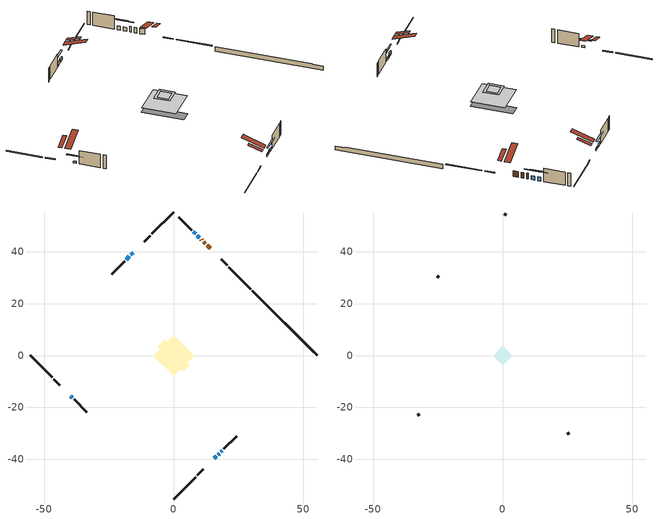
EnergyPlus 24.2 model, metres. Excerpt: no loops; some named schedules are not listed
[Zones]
conditioned space
 floor outside (Floor1 construction): -1.36,0 0,1.36 1.36,0 0,-1.36 z0.46
 floor adiabatic (AdiabaticFloorConstruction): -7.89,0 0,7.89 7.89,0 0,-7.89 z2.9
 floor foundation (Slab1 construction): -6.25,3.55 -3.55,6.25 6.25,-3.55 3.55,-6.25 z-1.25
 wall outside (RimJoist1 construction): 0,-55.4 8.43,-46.97 / -55.4,0 -46.97,-8.43 / 0,55.4 -8.43,46.97 / 29.74,25.66 21.31,34.09 z0.46:0.76
 wall outside (RimJoist2 construction): 9.09,-46.31 11.43,-43.97 / -46.31,-9.09 -43.97,-11.43 / -9.09,46.31 -11.43,43.97 / 20.65,34.75 18.31,37.09 z0.46:0.76
 wall outside (AdiabaticWallConstruction 1): 14.08,41.32 12.84,42.56 / 12.18,43.22 11.56,43.84 / 10.9,44.5 10.54,44.86 z0.46:2.49
 wall outside (AdiabaticWallConstruction): -15.66,39.74 -16.52,38.88 z0.46:1.2; 15.66,-39.74 16.43,-38.97 z0.46:1.3; 9.88,45.52 9.07,46.33 / 8.42,46.98 7.61,47.79 / -17.18,38.22 -18.35,37.05 z0.46:1.83; 17.09,-38.31 17.5,-37.9 z0.46:1.66; 18.16,-37.24 18.68,-36.72 z0.46:1.5; -39.74,-15.66 -39.11,-16.29 z0.46:1.17
 wall outside (Wall1 construction): 19.34,-36.06 24.29,-31.11 / -38.45,-16.95 -33.5,-21.9 / -19,36.4 -23.96,31.44 / 6.95,48.45 2,53.4 z0.46:5.34
 wall foundation (FoundationWall1 construction): 30.4,25,-1.25 30.4,25,0.46 52.9,2.5,0.46 52.9,2.5,0.16 55.4,0,0.16 55.4,0,-1.25
 window (WindowConstruction): -15.66,39.74 -16.52,38.88 z0.46:1.2
 window (WindowConstruction 1): 15.66,-39.74 16.43,-38.97 z0.46:1.3
 window (WindowConstruction 2): 9.88,45.52 9.07,46.33 z0.46:1.83
 window (WindowConstruction 3): 8.42,46.98 7.61,47.79 z0.46:1.83
 window (WindowConstruction 4): -17.18,38.22 -18.35,37.05 z0.46:1.83
 window (WindowConstruction 5): 17.09,-38.31 17.5,-37.9 z0.46:1.65
 window (WindowConstruction 6): 18.16,-37.24 18.68,-36.72 z0.46:1.5
 window (WindowConstruction 7): -39.74,-15.66 -39.11,-16.29 z0.46:1.17
 door (Door): 14.08,41.32 12.84,42.56 z0.46:2.49
 door (Door 1): 12.18,43.22 11.56,43.84 z0.46:2.49
 door (Door 2): 10.9,44.5 10.54,44.86 z0.46:2.49
 ceiling adiabatic (AdiabaticFloorConstruction): 0,-7.89 7.89,0 0,7.89 -7.89,0 z2.9
 roof outside (Roof1 construction): 12.96,-42.44,5.34 9.65,-39.13,6.9 8.78,-40,6.9 12.09,-43.31,5.34; -42.44,-12.96,5.34 -39.13,-9.65,6.9 -40,-8.78,6.9 -43.31,-12.09,5.34; -12.96,42.44,5.34 -9.65,39.13,6.9 -8.78,40,6.9 -12.09,43.31,5.34; 16.78,38.62,5.34 13.47,35.31,6.9 14.34,34.44,6.9 17.65,37.75,5.34
attic - vented
 floor to conditioned space (Floor2 construction Reversed): -2.57,0 0,2.57 2.57,0 0,-2.57 z5.34
 floor to conditioned space (Floor3 construction Reversed): -3.73,0 0,3.73 3.73,0 0,-3.73 z5.34
 floor to conditioned space (Floor4 construction Reversed): -2.95,0 0,2.95 2.95,0 0,-2.95 z5.34
 wall outside (Wall3 construction): 24.95,-30.45 25.63,-29.77 / -32.85,-22.55 -32.16,-23.24 / -24.61,30.79 -25.3,30.1 / 1.34,54.06 0.66,54.74 z0.46:5.34
 roof outside (Roof2 construction): 15,-40.4,5.34 9.74,-35.14,7.82 8.36,-36.52,7.82 13.62,-41.78,5.34; -40.4,-15,5.34 -35.14,-9.74,7.82 -36.52,-8.36,7.82 -41.78,-13.62,5.34; -15,40.4,5.34 -9.74,35.14,7.82 -8.36,36.52,7.82 -13.62,41.78,5.34; 14.74,40.66,5.34 9.48,35.4,7.82 10.86,34.01,7.82 16.12,39.27,5.34
shading: -16.66,38.74 -15.52,39.88 -15.81,40.17 -16.95,39.03 z1.4; 16.57,-38.83 15.52,-39.88 15.81,-40.17 16.86,-39.12 z1.5; 7.51,47.89 11.44,43.96 11.74,44.25 7.8,48.18 z4.04; 5.96,49.44 10.06,45.34 10.35,45.63 6.25,49.73 z4.16; -19.91,35.49 -15.62,39.78 -15.91,40.08 -20.2,35.78 z4.04; 19.06,-36.34 15.53,-39.87 15.82,-40.17 19.36,-36.63 z3.86; 20.24,-35.16 16.6,-38.8 16.89,-39.09 20.53,-35.45 z3.71; -37.55,-17.85 -41.3,-14.1 -41.59,-14.39 -37.84,-18.14 z3.38
[Building]
Building 1: Terrain=Suburbs
[Site:Location]
Quebec Intl AP_QC: Latitude {deg}=46.8; Longitude {deg}=-71.38; Time Zone {hr}=-5; Elevation {m}=74; Keep Site Location Information=Yes
[Site:GroundTemperature:Shallow]
0.0108218, -2.24938, -2.43038, -1.3578, 2.94801, 7.23376, 10.9493, 13.303, 13.5029, 11.5886, 7.96783, 3.81355
[Site:WaterMainsTemperature]
Calculation Method=Schedule; Temperature Schedule=mains temperature schedule
[Material] Roughness=Rough; Thermal Absorptance=0.9
Name | Thickness {m} | Conductivity {W/m-K} | Density {kg/m3} | Specific Heat {J/kg-K} | Solar Absorptance | Visible Absorptance
asphalt or fiberglass shingles | 0.00635 | 0.162714 | 1121.4 | 1465.45 | 0.4 | 0.4
ceiling loosefill ins | 0.338667 | 0.0480833 | 16.02 | 1046.75 | 0.7 | 0.7
ceiling stud and cavity | 0.1397 | 0.1003 | 65.682 | 1177.47 | 0.7 | 0.7
ceiling stud and cavity 1 | 0.1397 | 0.0859558 | 65.682 | 1177.47 | 0.7 | 0.7
ceiling stud and cavity 2 | 0.1397 | 0.100938 | 65.682 | 1177.47 | 0.7 | 0.7
concrete 4.0 in. | 0.1016 | 1.803125 | 2242.8 | 837.4 | 0.7 | 0.7
concrete 8.0 in. | 0.2032 | 1.803125 | 2242.8 | 837.4 | 0.7 | 0.7
door material | 0.04445 | 0.0451087 | 512.64 | 1214.23 | 0.7 | 0.7
door material 1 | 0.04445 | 0.20624 | 512.64 | 1214.23 | 0.7 | 0.7
exterior vertical ins | 0.00244408 | 0.029427 | 32.04 | 1214.23 | 0.7 | 0.7
floor covering | 0.0127 | 0.0433444 | 54.468 | 1339.84 | 0.6 | 0.6
floor rigid ins | 0.051816 | 0.029427 | 32.04 | 1214.23 | 0.7 | 0.7
floor rigid ins 1; wall rigid ins | 0.512978 | 0.029427 | 32.04 | 1214.23 | 0.7 | 0.7
floor stud and cavity | 0.1397 | 0.419338 | 92.3553 | 1139.71 | 0.7 | 0.7
floor stud and cavity 1 | 0.1397 | 1.75129 | 37.0049 | 1207.88 | 0.7 | 0.7
furniture material conditioned space 1 | 0.1524 | 0.115458 | 640.8 | 1214.23 | 0.6 | 0.6
gypsum board | 0.0127 | 0.160291 | 801 | 837.4 | 0.6 | 0.6
gypsum board 1 | 0.0127 | 0.160291 | 801 | 837.4 | 0.7 | 0.7
osb sheathing 0.5 in. | 0.0127 | 0.115458 | 512.64 | 1214.23 | 0.7 | 0.7
osb sheathing 0.75 in. | 0.01905 | 0.115458 | 512.64 | 1214.23 | 0.7 | 0.7
osb sheathing 2.0 in. | 0.0508 | 0.115458 | 512.64 | 1214.23 | 0.7 | 0.7
rim joist stud and cavity | 0.0508 | 0.182071 | 50.32683 | 1063.81 | 0.6 | 0.6
rim joist stud and cavity 1 | 0.0508 | 0.0455349 | 125.044 | 1163.47 | 0.6 | 0.6
roof stud and cavity | 0.2032 | 0.163044 | 78.34581 | 1123.46 | 0.7 | 0.7
wall stud and cavity | 0.1397 | 0.171359 | 139.0536 | 1170.24 | 0.7 | 0.7
wall stud and cavity 1 | 0.0889 | 6.1454 | 50.32683 | 1063.81 | 0.6 | 0.6
wall stud and cavity 2 | 0.0889 | 0.380278 | 52.3479 | 1209.89 | 0.7 | 0.7
wall stud and cavity 3 | 0.0889 | 0.391764 | 83.0341 | 1211.67 | 0.7 | 0.7
wood siding | 0.0254 | 0.102417 | 544.68 | 1172.36 | 0.4 | 0.4
wood siding 1 | 0.00254 | 0.102417 | 544.68 | 1172.36 | 0.4 | 0.4
wood siding 2; wood siding 3; wood siding 4 | 0.0254 | 0.102417 | 544.68 | 1172.36 | 0.7 | 0.7
[WindowMaterial:SimpleGlazingSystem]
Name | U-Factor {W/m2-K} | Solar Heat Gain Coefficient
WindowMaterial | 3.05817 | 0.43
WindowMaterial 1 | 3.00991 | 0.52
WindowMaterial 2 | 2.93325 | 0.61
WindowMaterial 3 | 2.915653 | 0.63
WindowMaterial 4 | 2.972433 | 0.62
WindowMaterial 5 | 2.975272 | 0.54
WindowMaterial 6 | 2.98492 | 0.52
[Construction]
AdiabaticFloorConstruction: floor stud and cavity 1, floor rigid ins 1, osb sheathing 0.75 in., floor covering
AdiabaticWallConstruction: wood siding 3, wall rigid ins, wall stud and cavity 2, gypsum board
AdiabaticWallConstruction 1: wood siding 4, wall rigid ins, wall stud and cavity 2, gypsum board
Door: door material
Door 1; Door 2: door material 1
Floor1 construction: floor stud and cavity, floor rigid ins, osb sheathing 0.75 in., floor covering
Floor2 construction Reversed: gypsum board, ceiling stud and cavity
Floor3 construction Reversed: gypsum board, ceiling stud and cavity 1, ceiling loosefill ins
Floor4 construction Reversed: gypsum board, ceiling stud and cavity 2
FoundationWall1 construction: concrete 8.0 in., gypsum board 1
furniture construction conditioned space 1: furniture material conditioned space 1
PartitionWallConstruction: gypsum board, wall stud and cavity 3, gypsum board
RimJoist1 construction: wood siding 2, rim joist stud and cavity
RimJoist2 construction: wood siding 2, osb sheathing 2.0 in., rim joist stud and cavity 1
Roof1 construction: asphalt or fiberglass shingles, osb sheathing 0.75 in., roof stud and cavity, gypsum board
Roof2 construction: asphalt or fiberglass shingles
Slab1 construction: concrete 4.0 in.
Wall1 construction: wood siding, osb sheathing 0.5 in., wall stud and cavity, gypsum board
Wall3 construction: wood siding 1, wall stud and cavity 1
WindowConstruction: WindowMaterial
WindowConstruction 1: WindowMaterial 1
WindowConstruction 2; WindowConstruction 3: WindowMaterial 2
WindowConstruction 4: WindowMaterial 3
WindowConstruction 5: WindowMaterial 4
WindowConstruction 6: WindowMaterial 5
WindowConstruction 7: WindowMaterial 6
[Zone] Multiplier=1; Part of Total Floor Area=Yes
Name | Volume {m3}
attic - vented | 23.4854
conditioned space | 408.4
[Space]
Name | Zone | Volume {m3}
attic - vented 1 | attic - vented | 23.4854
conditioned space 1 | conditioned space | 408.4
[ZoneInfiltration:EffectiveLeakageArea]
infil attic - vented 1: Zone or Space=attic - vented 1; Schedule=Always On Discrete; Effective Air Leakage Area {cm2}=2154.09; Stack Coefficient=0.000511567; Wind Coefficient=1.52817e-05
[ZoneMixing]
whole house fan mix: Zone or Space=attic - vented; Schedule=Always On Continuous; Design Flow Rate Calculation Method=Flow/Zone; Design Flow Rate {m3/s}=0; Source Zone or Space=conditioned space
[SurfaceProperty:ExposedFoundationPerimeter]
Slab1: Exposed Perimeter Calculation Method=TotalExposedPerimeter; Total Exposed Perimeter {m}=35.358
[InternalMass] Zone or ZoneList=conditioned space; Space or SpaceList=conditioned space 1
Name | Construction | Surface Area {m2}
furniture mass conditioned space 1 | furniture construction conditioned space 1 | 72.5078
partition wall mass | PartitionWallConstruction | 181.27
[Lights]
interior lighting: Zone or ZoneList or Space or SpaceList=conditioned space 1; Schedule=interior lighting schedule; Design Level Calculation Method=LightingLevel; Lighting Level {W}=343.2; Return Air Fraction=0; Fraction Radiant=0.6; Fraction Visible=0.2; Fraction Replaceable=1
[People]
occupants: Zone or ZoneList or Space or SpaceList=conditioned space 1; Number of People Schedule=occupants schedule; Number of People Calculation Method=People; Number of People=3; Fraction Radiant=0.314171; Sensible Heat Fraction=0.56303; Activity Level Schedule=occupants activity schedule; Carbon Dioxide Generation Rate {m3/s-W}=0; Enable ASHRAE 55 Comfort Warnings=No; Mean Radiant Temperature Calculation Type=EnclosureAveraged
[ElectricEquipment] Zone or ZoneList or Space or SpaceList=conditioned space 1; Design Level Calculation Method=EquipmentLevel
Name | Schedule | Design Level {W} | Fraction Latent | Fraction Radiant | Fraction Lost
clothes dryer | clothes dryer schedule | 140.772 | 0.015 | 0.081 | 0.85
clothes washer | clothes washer schedule | 32.1985 | 0.03 | 0.162 | 0.7
cooking range | cooking range schedule | 215.147 | 0.08 | 0.432 | 0.2
dishwasher | dishwasher schedule | 66.8632 | 0.3 | 0.18 | 0.4
fridge | fridge schedule | 72.9452 | 0 | 0.6 | 0
mech vent house fan | mech vent house fan schedule | 0 | 0 | 0 | 1
mech vent house fan cfis | mech vent house fan cfis schedule | 0 | 0 | 0 | 0
mech vent range fan 0 | mech vent range fan 0 schedule | 57 | 0 | 0 | 1
misc plug loads | misc plug loads schedule | 494.7 | 0.045 | 0.513 | 0.1
whole house fan | Always On Discrete | 0 | 0 | 0 | 1
[OtherEquipment] Zone or ZoneList or Space or SpaceList=conditioned space 1; Design Level Calculation Method=EquipmentLevel
Name | Fuel Type | Schedule | Design Level {W} | Fraction Latent | Fraction Radiant | Fraction Lost
clothes dryer 1 | Electricity | clothes dryer schedule | 0 | 0.015 | 0.081 | 0.85
cooking range 1 | Electricity | cooking range schedule | 0 | 0.08 | 0.432 | 0.2
general water use latent | None | general water use schedule | 62.594 | 1 | 0 | 0
general water use sensible | None | general water use schedule | -61.6891 | 0 | 0.6 | 0
mech vent house fan latent load | None | Always On Discrete | 0 | 1 | 0 | 0
mech vent house fan sensible load | None | Always On Discrete | 0 | 0 | 0 | 0
water heater energy adjustment1 | Electricity | Always On Discrete | 0.01 | 0 | 0 | 1
[ZoneInfiltration:DesignFlowRate] Zone or ZoneList or Space or SpaceList=conditioned space 1; Schedule=Always On Discrete; Design Flow Rate Calculation Method=Flow/Zone; Design Flow Rate {m3/s}=0
infil flow; natural vent flow; whole house fan flow
[Foundation:Kiva]
Foundation Kiva 1: Initial Indoor Air Temperature {C}=18; Wall Height Above Grade {m}=0.460004; Wall Depth Below Slab {m}=0.2032; Custom Block Material Name 1=exterior vertical ins; Custom Block Depth 1 {m}=1.70999; Custom Block X Position 1 {m}=0.2159; Custom Block Z Position 1 {m}=0
[Foundation:Kiva:Settings]
Soil Conductivity {W/m-K}=0.849921; Soil Density {kg/m3}=1842.3; Soil Specific Heat {J/kg-K}=418.7; Ground Solar Absorptivity=0.9; Ground Thermal Absorptivity=0.9; Ground Surface Roughness {m}=0.03; Far-Field Width {m}=40; Deep-Ground Boundary Condition=ZeroFlux; Deep-Ground Depth {m}=40; Minimum Cell Dimension {m}=0.2; Maximum Cell Growth Coefficient=3; Simulation Timestep=Timestep
[Exterior:Lights]
exterior lighting: Schedule=exterior lighting schedule; Design Level {W}=75.6
[Schedule:Constant]
Name | Hourly Value
Always On Continuous; mech vent house fan schedule; mech vent house fan cfis schedule; Always On Discrete | 1
occupants activity schedule | 117.228
fridge schedule | 0
[Schedule:Week:Daily]
interior lighting schedule Week Rule - Jan1-Jan27: interior lighting schedule day, interior lighting schedule day, interior lighting schedule day, interior lighting schedule day, interior lighting schedule day, interior lighting schedule day, interior lighting schedule day, interior lighting schedule default day, interior lighting schedule default day, interior lighting schedule default day, interior lighting schedule default day, interior lighting schedule default day
interior lighting schedule Week Rule - Jan28-Feb3: interior lighting schedule day, interior lighting schedule day, interior lighting schedule day, interior lighting schedule day, interior lighting schedule day 1, interior lighting schedule day 1, interior lighting schedule day 1, interior lighting schedule default day, interior lighting schedule default day, interior lighting schedule default day, interior lighting schedule default day, interior lighting schedule default day
interior lighting schedule Week Rule - Feb4-Feb24: interior lighting schedule day 1, interior lighting schedule day 1, interior lighting schedule day 1, interior lighting schedule day 1, interior lighting schedule day 1, interior lighting schedule day 1, interior lighting schedule day 1, interior lighting schedule default day, interior lighting schedule default day, interior lighting schedule default day, interior lighting schedule default day, interior lighting schedule default day
interior lighting schedule Week Rule - Feb25-Mar3: interior lighting schedule day 1, interior lighting schedule day 1, interior lighting schedule day 1, interior lighting schedule day 1, interior lighting schedule day 2, interior lighting schedule day 2, interior lighting schedule day 2, interior lighting schedule default day, interior lighting schedule default day, interior lighting schedule default day, interior lighting schedule default day, interior lighting schedule default day
interior lighting schedule Week Rule - Mar4-Mar31: interior lighting schedule day 2, interior lighting schedule day 2, interior lighting schedule day 2, interior lighting schedule day 2, interior lighting schedule day 2, interior lighting schedule day 2, interior lighting schedule day 2, interior lighting schedule default day, interior lighting schedule default day, interior lighting schedule default day, interior lighting schedule default day, interior lighting schedule default day
interior lighting schedule Week Rule - Apr1-Apr28: interior lighting schedule day 3, interior lighting schedule day 3, interior lighting schedule day 3, interior lighting schedule day 3, interior lighting schedule day 3, interior lighting schedule day 3, interior lighting schedule day 3, interior lighting schedule default day, interior lighting schedule default day, interior lighting schedule default day, interior lighting schedule default day, interior lighting schedule default day
interior lighting schedule Week Rule - Apr29-May5: interior lighting schedule day 3, interior lighting schedule day 3, interior lighting schedule day 4, interior lighting schedule day 4, interior lighting schedule day 4, interior lighting schedule day 4, interior lighting schedule day 4, interior lighting schedule default day, interior lighting schedule default day, interior lighting schedule default day, interior lighting schedule default day, interior lighting schedule default day
interior lighting schedule Week Rule - May6-May26: interior lighting schedule day 4, interior lighting schedule day 4, interior lighting schedule day 4, interior lighting schedule day 4, interior lighting schedule day 4, interior lighting schedule day 4, interior lighting schedule day 4, interior lighting schedule default day, interior lighting schedule default day, interior lighting schedule default day, interior lighting schedule default day, interior lighting schedule default day
interior lighting schedule Week Rule - May27-Jun2: interior lighting schedule day 4, interior lighting schedule day 4, interior lighting schedule day 4, interior lighting schedule day 4, interior lighting schedule day 4, interior lighting schedule day 5, interior lighting schedule day 5, interior lighting schedule default day, interior lighting schedule default day, interior lighting schedule default day, interior lighting schedule default day, interior lighting schedule default day
interior lighting schedule Week Rule - Jun3-Jun30: interior lighting schedule day 5, interior lighting schedule day 5, interior lighting schedule day 5, interior lighting schedule day 5, interior lighting schedule day 5, interior lighting schedule day 5, interior lighting schedule day 5, interior lighting schedule default day, interior lighting schedule default day, interior lighting schedule default day, interior lighting schedule default day, interior lighting schedule default day
interior lighting schedule Week Rule - Jul1-Jul28: interior lighting schedule day 6, interior lighting schedule day 6, interior lighting schedule day 6, interior lighting schedule day 6, interior lighting schedule day 6, interior lighting schedule day 6, interior lighting schedule day 6, interior lighting schedule default day, interior lighting schedule default day, interior lighting schedule default day, interior lighting schedule default day, interior lighting schedule default day
interior lighting schedule Week Rule - Jul29-Aug4: interior lighting schedule day 6, interior lighting schedule day 6, interior lighting schedule day 6, interior lighting schedule day 7, interior lighting schedule day 7, interior lighting schedule day 7, interior lighting schedule day 7, interior lighting schedule default day, interior lighting schedule default day, interior lighting schedule default day, interior lighting schedule default day, interior lighting schedule default day
interior lighting schedule Week Rule - Aug5-Aug25: interior lighting schedule day 7, interior lighting schedule day 7, interior lighting schedule day 7, interior lighting schedule day 7, interior lighting schedule day 7, interior lighting schedule day 7, interior lighting schedule day 7, interior lighting schedule default day, interior lighting schedule default day, interior lighting schedule default day, interior lighting schedule default day, interior lighting schedule default day
interior lighting schedule Week Rule - Aug26-Sep1: interior lighting schedule day 7, interior lighting schedule day 7, interior lighting schedule day 7, interior lighting schedule day 7, interior lighting schedule day 7, interior lighting schedule day 7, interior lighting schedule day 8, interior lighting schedule default day, interior lighting schedule default day, interior lighting schedule default day, interior lighting schedule default day, interior lighting schedule default day
interior lighting schedule Week Rule - Sep2-Sep29: interior lighting schedule day 8, interior lighting schedule day 8, interior lighting schedule day 8, interior lighting schedule day 8, interior lighting schedule day 8, interior lighting schedule day 8, interior lighting schedule day 8, interior lighting schedule default day, interior lighting schedule default day, interior lighting schedule default day, interior lighting schedule default day, interior lighting schedule default day
interior lighting schedule Week Rule - Sep30-Oct6: interior lighting schedule day 8, interior lighting schedule day 9, interior lighting schedule day 9, interior lighting schedule day 9, interior lighting schedule day 9, interior lighting schedule day 9, interior lighting schedule day 9, interior lighting schedule default day, interior lighting schedule default day, interior lighting schedule default day, interior lighting schedule default day, interior lighting schedule default day
interior lighting schedule Week Rule - Oct7-Oct27: interior lighting schedule day 9, interior lighting schedule day 9, interior lighting schedule day 9, interior lighting schedule day 9, interior lighting schedule day 9, interior lighting schedule day 9, interior lighting schedule day 9, interior lighting schedule default day, interior lighting schedule default day, interior lighting schedule default day, interior lighting schedule default day, interior lighting schedule default day
interior lighting schedule Week Rule - Oct28-Nov3: interior lighting schedule day 9, interior lighting schedule day 9, interior lighting schedule day 9, interior lighting schedule day 9, interior lighting schedule day 10, interior lighting schedule day 10, interior lighting schedule day 10, interior lighting schedule default day, interior lighting schedule default day, interior lighting schedule default day, interior lighting schedule default day, interior lighting schedule default day
interior lighting schedule Week Rule - Nov4-Nov24: interior lighting schedule day 10, interior lighting schedule day 10, interior lighting schedule day 10, interior lighting schedule day 10, interior lighting schedule day 10, interior lighting schedule day 10, interior lighting schedule day 10, interior lighting schedule default day, interior lighting schedule default day, interior lighting schedule default day, interior lighting schedule default day, interior lighting schedule default day
interior lighting schedule Week Rule - Nov25-Dec1: interior lighting schedule day 10, interior lighting schedule day 10, interior lighting schedule day 10, interior lighting schedule day 10, interior lighting schedule day 10, interior lighting schedule day 10, interior lighting schedule day 11, interior lighting schedule default day, interior lighting schedule default day, interior lighting schedule default day, interior lighting schedule default day, interior lighting schedule default day
interior lighting schedule Week Rule - Dec2-Dec31: interior lighting schedule day 11, interior lighting schedule day 11, interior lighting schedule day 11, interior lighting schedule day 11, interior lighting schedule day 11, interior lighting schedule day 11, interior lighting schedule day 11, interior lighting schedule default day, interior lighting schedule default day, interior lighting schedule default day, interior lighting schedule default day, interior lighting schedule default day
occupants schedule Week Rule - Jan1-Dec31: occupants schedule day, occupants schedule day, occupants schedule day, occupants schedule day, occupants schedule day, occupants schedule day, occupants schedule day, occupants schedule default day, occupants schedule default day, occupants schedule default day, occupants schedule default day, occupants schedule default day
clothes dryer schedule Week Rule - Jan1-Dec31: clothes dryer schedule day, clothes dryer schedule day, clothes dryer schedule day, clothes dryer schedule day, clothes dryer schedule day, clothes dryer schedule day, clothes dryer schedule day, clothes dryer schedule default day, clothes dryer schedule default day, clothes dryer schedule default day, clothes dryer schedule default day, clothes dryer schedule default day
clothes washer schedule Week Rule - Jan1-Dec31: clothes washer schedule day, clothes washer schedule day, clothes washer schedule day, clothes washer schedule day, clothes washer schedule day, clothes washer schedule day, clothes washer schedule day, clothes washer schedule default day, clothes washer schedule default day, clothes washer schedule default day, clothes washer schedule default day, clothes washer schedule default day
cooking range schedule Week Rule - Jan1-Dec31: cooking range schedule day, cooking range schedule day, cooking range schedule day, cooking range schedule day, cooking range schedule day, cooking range schedule day, cooking range schedule day, cooking range schedule default day, cooking range schedule default day, cooking range schedule default day, cooking range schedule default day, cooking range schedule default day
dishwasher schedule Week Rule - Jan1-Dec31: dishwasher schedule day, dishwasher schedule day, dishwasher schedule day, dishwasher schedule day, dishwasher schedule day, dishwasher schedule day, dishwasher schedule day, dishwasher schedule default day, dishwasher schedule default day, dishwasher schedule default day, dishwasher schedule default day, dishwasher schedule default day
mech vent range fan 0 schedule Week Rule - Jan1-Dec31: mech vent range fan 0 schedule day, mech vent range fan 0 schedule day, mech vent range fan 0 schedule day, mech vent range fan 0 schedule day, mech vent range fan 0 schedule day, mech vent range fan 0 schedule day, mech vent range fan 0 schedule day, mech vent range fan 0 schedule default day, mech vent range fan 0 schedule default day, mech vent range fan 0 schedule default day, mech vent range fan 0 schedule default day, mech vent range fan 0 schedule default day
misc plug loads schedule Week Rule - Jan1-Dec31: misc plug loads schedule day, misc plug loads schedule day, misc plug loads schedule day, misc plug loads schedule day, misc plug loads schedule day, misc plug loads schedule day, misc plug loads schedule day, misc plug loads schedule default day, misc plug loads schedule default day, misc plug loads schedule default day, misc plug loads schedule default day, misc plug loads schedule default day
general water use schedule Week Rule - Jan1-Dec31: general water use schedule day, general water use schedule day, general water use schedule day, general water use schedule day, general water use schedule day, general water use schedule day, general water use schedule day, general water use schedule default day, general water use schedule default day, general water use schedule default day, general water use schedule default day, general water use schedule default day
exterior lighting schedule Week Rule - Jan1-Jan27: exterior lighting schedule day, exterior lighting schedule day, exterior lighting schedule day, exterior lighting schedule day, exterior lighting schedule day, exterior lighting schedule day, exterior lighting schedule day, exterior lighting schedule default day, exterior lighting schedule default day, exterior lighting schedule default day, exterior lighting schedule default day, exterior lighting schedule default day
exterior lighting schedule Week Rule - Jan28-Feb3: exterior lighting schedule day, exterior lighting schedule day, exterior lighting schedule day, exterior lighting schedule day, exterior lighting schedule day 1, exterior lighting schedule day 1, exterior lighting schedule day 1, exterior lighting schedule default day, exterior lighting schedule default day, exterior lighting schedule default day, exterior lighting schedule default day, exterior lighting schedule default day
exterior lighting schedule Week Rule - Feb4-Feb24: exterior lighting schedule day 1, exterior lighting schedule day 1, exterior lighting schedule day 1, exterior lighting schedule day 1, exterior lighting schedule day 1, exterior lighting schedule day 1, exterior lighting schedule day 1, exterior lighting schedule default day, exterior lighting schedule default day, exterior lighting schedule default day, exterior lighting schedule default day, exterior lighting schedule default day
exterior lighting schedule Week Rule - Feb25-Mar3: exterior lighting schedule day 1, exterior lighting schedule day 1, exterior lighting schedule day 1, exterior lighting schedule day 1, exterior lighting schedule day 2, exterior lighting schedule day 2, exterior lighting schedule day 2, exterior lighting schedule default day, exterior lighting schedule default day, exterior lighting schedule default day, exterior lighting schedule default day, exterior lighting schedule default day
exterior lighting schedule Week Rule - Mar4-Mar31: exterior lighting schedule day 2, exterior lighting schedule day 2, exterior lighting schedule day 2, exterior lighting schedule day 2, exterior lighting schedule day 2, exterior lighting schedule day 2, exterior lighting schedule day 2, exterior lighting schedule default day, exterior lighting schedule default day, exterior lighting schedule default day, exterior lighting schedule default day, exterior lighting schedule default day
exterior lighting schedule Week Rule - Apr1-Apr28: exterior lighting schedule day 3, exterior lighting schedule day 3, exterior lighting schedule day 3, exterior lighting schedule day 3, exterior lighting schedule day 3, exterior lighting schedule day 3, exterior lighting schedule day 3, exterior lighting schedule default day, exterior lighting schedule default day, exterior lighting schedule default day, exterior lighting schedule default day, exterior lighting schedule default day
exterior lighting schedule Week Rule - Apr29-May5: exterior lighting schedule day 3, exterior lighting schedule day 3, exterior lighting schedule day 4, exterior lighting schedule day 4, exterior lighting schedule day 4, exterior lighting schedule day 4, exterior lighting schedule day 4, exterior lighting schedule default day, exterior lighting schedule default day, exterior lighting schedule default day, exterior lighting schedule default day, exterior lighting schedule default day
exterior lighting schedule Week Rule - May6-May26: exterior lighting schedule day 4, exterior lighting schedule day 4, exterior lighting schedule day 4, exterior lighting schedule day 4, exterior lighting schedule day 4, exterior lighting schedule day 4, exterior lighting schedule day 4, exterior lighting schedule default day, exterior lighting schedule default day, exterior lighting schedule default day, exterior lighting schedule default day, exterior lighting schedule default day
exterior lighting schedule Week Rule - May27-Jun2: exterior lighting schedule day 4, exterior lighting schedule day 4, exterior lighting schedule day 4, exterior lighting schedule day 4, exterior lighting schedule day 4, exterior lighting schedule day 5, exterior lighting schedule day 5, exterior lighting schedule default day, exterior lighting schedule default day, exterior lighting schedule default day, exterior lighting schedule default day, exterior lighting schedule default day
exterior lighting schedule Week Rule - Jun3-Jun30: exterior lighting schedule day 5, exterior lighting schedule day 5, exterior lighting schedule day 5, exterior lighting schedule day 5, exterior lighting schedule day 5, exterior lighting schedule day 5, exterior lighting schedule day 5, exterior lighting schedule default day, exterior lighting schedule default day, exterior lighting schedule default day, exterior lighting schedule default day, exterior lighting schedule default day
exterior lighting schedule Week Rule - Jul1-Jul28: exterior lighting schedule day 6, exterior lighting schedule day 6, exterior lighting schedule day 6, exterior lighting schedule day 6, exterior lighting schedule day 6, exterior lighting schedule day 6, exterior lighting schedule day 6, exterior lighting schedule default day, exterior lighting schedule default day, exterior lighting schedule default day, exterior lighting schedule default day, exterior lighting schedule default day
exterior lighting schedule Week Rule - Jul29-Aug4: exterior lighting schedule day 6, exterior lighting schedule day 6, exterior lighting schedule day 6, exterior lighting schedule day 7, exterior lighting schedule day 7, exterior lighting schedule day 7, exterior lighting schedule day 7, exterior lighting schedule default day, exterior lighting schedule default day, exterior lighting schedule default day, exterior lighting schedule default day, exterior lighting schedule default day
exterior lighting schedule Week Rule - Aug5-Aug25: exterior lighting schedule day 7, exterior lighting schedule day 7, exterior lighting schedule day 7, exterior lighting schedule day 7, exterior lighting schedule day 7, exterior lighting schedule day 7, exterior lighting schedule day 7, exterior lighting schedule default day, exterior lighting schedule default day, exterior lighting schedule default day, exterior lighting schedule default day, exterior lighting schedule default day
exterior lighting schedule Week Rule - Aug26-Sep1: exterior lighting schedule day 7, exterior lighting schedule day 7, exterior lighting schedule day 7, exterior lighting schedule day 7, exterior lighting schedule day 7, exterior lighting schedule day 7, exterior lighting schedule day 8, exterior lighting schedule default day, exterior lighting schedule default day, exterior lighting schedule default day, exterior lighting schedule default day, exterior lighting schedule default day
exterior lighting schedule Week Rule - Sep2-Sep29: exterior lighting schedule day 8, exterior lighting schedule day 8, exterior lighting schedule day 8, exterior lighting schedule day 8, exterior lighting schedule day 8, exterior lighting schedule day 8, exterior lighting schedule day 8, exterior lighting schedule default day, exterior lighting schedule default day, exterior lighting schedule default day, exterior lighting schedule default day, exterior lighting schedule default day
exterior lighting schedule Week Rule - Sep30-Oct6: exterior lighting schedule day 8, exterior lighting schedule day 9, exterior lighting schedule day 9, exterior lighting schedule day 9, exterior lighting schedule day 9, exterior lighting schedule day 9, exterior lighting schedule day 9, exterior lighting schedule default day, exterior lighting schedule default day, exterior lighting schedule default day, exterior lighting schedule default day, exterior lighting schedule default day
exterior lighting schedule Week Rule - Oct7-Oct27: exterior lighting schedule day 9, exterior lighting schedule day 9, exterior lighting schedule day 9, exterior lighting schedule day 9, exterior lighting schedule day 9, exterior lighting schedule day 9, exterior lighting schedule day 9, exterior lighting schedule default day, exterior lighting schedule default day, exterior lighting schedule default day, exterior lighting schedule default day, exterior lighting schedule default day
exterior lighting schedule Week Rule - Oct28-Nov3: exterior lighting schedule day 9, exterior lighting schedule day 9, exterior lighting schedule day 9, exterior lighting schedule day 9, exterior lighting schedule day 10, exterior lighting schedule day 10, exterior lighting schedule day 10, exterior lighting schedule default day, exterior lighting schedule default day, exterior lighting schedule default day, exterior lighting schedule default day, exterior lighting schedule default day
exterior lighting schedule Week Rule - Nov4-Nov24: exterior lighting schedule day 10, exterior lighting schedule day 10, exterior lighting schedule day 10, exterior lighting schedule day 10, exterior lighting schedule day 10, exterior lighting schedule day 10, exterior lighting schedule day 10, exterior lighting schedule default day, exterior lighting schedule default day, exterior lighting schedule default day, exterior lighting schedule default day, exterior lighting schedule default day
[Schedule:Year]
interior lighting schedule: interior lighting schedule Week Rule - Jan1-Jan27, 1, 1, 1, 27, interior lighting schedule Week Rule - Jan28-Feb3, 1, 28, 2, 3, interior lighting schedule Week Rule - Feb4-Feb24, 2, 4, 2, 24, interior lighting schedule Week Rule - Feb25-Mar3, 2, 25, 3, 3, interior lighting schedule Week Rule - Mar4-Mar31, 3, 4, 3, 31, interior lighting schedule Week Rule - Apr1-Apr28, 4, 1, 4, 28, interior lighting schedule Week Rule - Apr29-May5, 4, 29, 5, 5, interior lighting schedule Week Rule - May6-May26, 5, 6, 5, 26, interior lighting schedule Week Rule - May27-Jun2, 5, 27, 6, 2, interior lighting schedule Week Rule - Jun3-Jun30, 6, 3, 6, 30, interior lighting schedule Week Rule - Jul1-Jul28, 7, 1, 7, 28, interior lighting schedule Week Rule - Jul29-Aug4, 7, 29, 8, 4, interior lighting schedule Week Rule - Aug5-Aug25, 8, 5, 8, 25, interior lighting schedule Week Rule - Aug26-Sep1, 8, 26, 9, 1, interior lighting schedule Week Rule - Sep2-Sep29, 9, 2, 9, 29, interior lighting schedule Week Rule - Sep30-Oct6, 9, 30, 10, 6, interior lighting schedule Week Rule - Oct7-Oct27, 10, 7, 10, 27, interior lighting schedule Week Rule - Oct28-Nov3, 10, 28, 11, 3, interior lighting schedule Week Rule - Nov4-Nov24, 11, 4, 11, 24, interior lighting schedule Week Rule - Nov25-Dec1, 11, 25, 12, 1, interior lighting schedule Week Rule - Dec2-Dec31, 12, 2, 12, 31
occupants schedule: occupants schedule Week Rule - Jan1-Dec31, 1, 1, 12, 31
clothes dryer schedule: clothes dryer schedule Week Rule - Jan1-Dec31, 1, 1, 12, 31
clothes washer schedule: clothes washer schedule Week Rule - Jan1-Dec31, 1, 1, 12, 31
cooking range schedule: cooking range schedule Week Rule - Jan1-Dec31, 1, 1, 12, 31
dishwasher schedule: dishwasher schedule Week Rule - Jan1-Dec31, 1, 1, 12, 31
mech vent range fan 0 schedule: mech vent range fan 0 schedule Week Rule - Jan1-Dec31, 1, 1, 12, 31
misc plug loads schedule: misc plug loads schedule Week Rule - Jan1-Dec31, 1, 1, 12, 31
general water use schedule: general water use schedule Week Rule - Jan1-Dec31, 1, 1, 12, 31
exterior lighting schedule: exterior lighting schedule Week Rule - Jan1-Jan27, 1, 1, 1, 27, exterior lighting schedule Week Rule - Jan28-Feb3, 1, 28, 2, 3, exterior lighting schedule Week Rule - Feb4-Feb24, 2, 4, 2, 24, exterior lighting schedule Week Rule - Feb25-Mar3, 2, 25, 3, 3, exterior lighting schedule Week Rule - Mar4-Mar31, 3, 4, 3, 31, exterior lighting schedule Week Rule - Apr1-Apr28, 4, 1, 4, 28, exterior lighting schedule Week Rule - Apr29-May5, 4, 29, 5, 5, exterior lighting schedule Week Rule - May6-May26, 5, 6, 5, 26, exterior lighting schedule Week Rule - May27-Jun2, 5, 27, 6, 2, exterior lighting schedule Week Rule - Jun3-Jun30, 6, 3, 6, 30, exterior lighting schedule Week Rule - Jul1-Jul28, 7, 1, 7, 28, exterior lighting schedule Week Rule - Jul29-Aug4, 7, 29, 8, 4, exterior lighting schedule Week Rule - Aug5-Aug25, 8, 5, 8, 25, exterior lighting schedule Week Rule - Aug26-Sep1, 8, 26, 9, 1, exterior lighting schedule Week Rule - Sep2-Sep29, 9, 2, 9, 29, exterior lighting schedule Week Rule - Sep30-Oct6, 9, 30, 10, 6, exterior lighting schedule Week Rule - Oct7-Oct27, 10, 7, 10, 27, exterior lighting schedule Week Rule - Oct28-Nov3, 10, 28, 11, 3, exterior lighting schedule Week Rule - Nov4-Nov24, 11, 4, 11, 24, exterior lighting schedule Week Rule - Nov25-Dec1, 11, 25, 12, 1, exterior lighting schedule Week Rule - Dec2-Dec31, 12, 2, 12, 31
[Schedule:Compact]
mains temperature schedule: Through: 01/01, For: AllDays, Until: 24:00, 5.175, Through: 01/02, For: AllDays, Until: 24:00, 5.10167, Through: 01/03, For: AllDays, Until: 24:00, 5.02889, Through: 01/04, For: AllDays, Until: 24:00, 4.95778, Through: 01/05, For: AllDays, Until: 24:00, 4.88778, Through: 01/06, For: AllDays, Until: 24:00, 4.81833, Through: 01/07, For: AllDays, Until: 24:00, 4.75056, Through: 01/08, For: AllDays, Until: 24:00, 4.68389, Through: 01/09, For: AllDays, Until: 24:00, 4.61833, Through: 01/10, For: AllDays, Until: 24:00, 4.55389, Through: 01/11, For: AllDays, Until: 24:00, 4.49056, Through: 01/12, For: AllDays, Until: 24:00, 4.42889, Through: 01/13, For: AllDays, Until: 24:00, 4.36778, Through: 01/14, For: AllDays, Until: 24:00, 4.30889, Through: 01/15, For: AllDays, Until: 24:00, 4.25056, Through: 01/16, For: AllDays, Until: 24:00, 4.19389, Through: 01/17, For: AllDays, Until: 24:00, 4.13833, Through: 01/18, For: AllDays, Until: 24:00, 4.08444, Through: 01/19, For: AllDays, Until: 24:00, 4.03167, Through: 01/20, For: AllDays, Until: 24:00, 3.98056, Through: 01/21, For: AllDays, Until: 24:00, 3.93056, Through: 01/22, For: AllDays, Until: 24:00, 3.88222, Through: 01/23, For: AllDays, Until: 24:00, 3.835, Through: 01/24, For: AllDays, Until: 24:00, 3.78944, Through: 01/25, For: AllDays, Until: 24:00, 3.74556, Through: 01/26, For: AllDays, Until: 24:00, 3.70278, Through: 01/27, For: AllDays, Until: 24:00, 3.66167, Through: 01/28, For: AllDays, Until: 24:00, 3.62167, Through: 01/29, For: AllDays, Until: 24:00, 3.58389, Through: 01/30, For: AllDays, Until: 24:00, 3.54722, Through: 01/31, For: AllDays, Until: 24:00, 3.51167, Through: 02/01, For: AllDays, Until: 24:00, 3.47833, Through: 02/02, For: AllDays, Until: 24:00, 3.44611, Through: 02/03, For: AllDays, Until: 24:00, 3.41556, Through: 02/04, For: AllDays, Until: 24:00, 3.38667, Through: 02/05, For: AllDays, Until: 24:00, 3.35944, Through: 02/06, For: AllDays, Until: 24:00, 3.33389, Through: 02/07, For: AllDays, Until: 24:00, 3.30944, Through: 02/08, For: AllDays, Until: 24:00, 3.28667, Through: 02/09, For: AllDays, Until: 24:00, 3.26611, Through: 02/10, For: AllDays, Until: 24:00, 3.24667, Through: 02/11, For: AllDays, Until: 24:00, 3.22889, Through: 02/12, For: AllDays, Until: 24:00, 3.21278, Through: 02/13, For: AllDays, Until: 24:00, 3.19833, Through: 02/14, For: AllDays, Until: 24:00, 3.18556, Through: 02/15, For: AllDays, Until: 24:00, 3.17389, Through: 02/16, For: AllDays, Until: 24:00, 3.16444, Through: 02/17, For: AllDays, Until: 24:00, 3.15667, Through: 02/18, For: AllDays, Until: 24:00, 3.15056, Through: 02/19, For: AllDays, Until: 24:00, 3.14556, Through: 02/20, For: AllDays, Until: 24:00, 3.14278, Through: 02/21, For: AllDays, Until: 24:00, 3.14111, Through: 02/22, For: AllDays, Until: 24:00, 3.14167, Through: 02/23, For: AllDays, Until: 24:00, 3.14333, Through: 02/24, For: AllDays, Until: 24:00, 3.14722, Through: 02/25, For: AllDays, Until: 24:00, 3.15222, Through: 02/26, For: AllDays, Until: 24:00, 3.15944, Through: 02/27, For: AllDays, Until: 24:00, 3.16778, Through: 02/28, For: AllDays, Until: 24:00, 3.17778, Through: 03/01, For: AllDays, Until: 24:00, 3.18944, Through: 03/02, For: AllDays, Until: 24:00, 3.20333, Through: 03/03, For: AllDays, Until: 24:00, 3.21833, Through: 03/04, For: AllDays, Until: 24:00, 3.235, Through: 03/05, For: AllDays, Until: 24:00, 3.25333, Through: 03/06, For: AllDays, Until: 24:00, 3.27333, Through: 03/07, For: AllDays, Until: 24:00, 3.29444, Through: 03/08, For: AllDays, Until: 24:00, 3.31778, Through: 03/09, For: AllDays, Until: 24:00, 3.34222, Through: 03/10, For: AllDays, Until: 24:00, 3.36889, Through: 03/11, For: AllDays, Until: 24:00, 3.39667, Through: 03/12, For: AllDays, Until: 24:00, 3.42611, Through: 03/13, For: AllDays, Until: 24:00, 3.45722, Through: 03/14, For: AllDays, Until: 24:00, 3.49, Through: 03/15, For: AllDays, Until: 24:00, 3.52389, Through: 03/16, For: AllDays, Until: 24:00, 3.55944, Through: 03/17, For: AllDays, Until: 24:00, 3.59667, Through: 03/18, For: AllDays, Until: 24:00, 3.63556, Through: 03/19, For: AllDays, Until: 24:00, 3.67556, Through: 03/20, For: AllDays, Until: 24:00, 3.71722, Through: 03/21, For: AllDays, Until: 24:00, 3.76056, Through: 03/22, For: AllDays, Until: 24:00, 3.80556, Through: 03/23, For: AllDays, Until: 24:00, 3.85111, Through: 03/24, For: AllDays, Until: 24:00, 3.89889, Through: 03/25, For: AllDays, Until: 24:00, 3.94778, Through: 03/26, For: AllDays, Until: 24:00, 3.99833, Through: 03/27, For: AllDays, Until: 24:00, 4.05, Through: 03/28, For: AllDays, Until: 24:00, 4.10333, Through: 03/29, For: AllDays, Until: 24:00, 4.15778, Through: 03/30, For: AllDays, Until: 24:00, 4.21333, Through: 03/31, For: AllDays, Until: 24:00, 4.27056, Through: 04/01, For: AllDays, Until: 24:00, 4.32944, Through: 04/02, For: AllDays, Until: 24:00, 4.38889, Through: 04/03, For: AllDays, Until: 24:00, 4.45, Through: 04/04, For: AllDays, Until: 24:00, 4.51222, Through: 04/05, For: AllDays, Until: 24:00, 4.57611, Through: 04/06, For: AllDays, Until: 24:00, 4.64056, Through: 04/07, For: AllDays, Until: 24:00, 4.70667, Through: 04/08, For: AllDays, Until: 24:00, 4.77389, Through: 04/09, For: AllDays, Until: 24:00, 4.84222, Through: 04/10, For: AllDays, Until: 24:00, 4.91167, Through: 04/11, For: AllDays, Until: 24:00, 4.98278, Through: 04/12, For: AllDays, Until: 24:00, 5.05444, Through: 04/13, For: AllDays, Until: 24:00, 5.12722, Through: 04/14, For: AllDays, Until: 24:00, 5.20111, Through: 04/15, For: AllDays, Until: 24:00, 5.27611, Through: 04/16, For: AllDays, Until: 24:00, 5.35167, Through: 04/17, For: AllDays, Until: 24:00, 5.42889, Through: 04/18, For: AllDays, Until: 24:00, 5.50667, Through: 04/19, For: AllDays, Until: 24:00, 5.58556, Through: 04/20, For: AllDays, Until: 24:00, 5.665, Through: 04/21, For: AllDays, Until: 24:00, 5.74611, Through: 04/22, For: AllDays, Until: 24:00, 5.82722, Through: 04/23, For: AllDays, Until: 24:00, 5.91, Through: 04/24, For: AllDays, Until: 24:00, 5.99278, Through: 04/25, For: AllDays, Until: 24:00, 6.07722, Through: 04/26, For: AllDays, Until: 24:00, 6.16167, Through: 04/27, For: AllDays, Until: 24:00, 6.24722, Through: 04/28, For: AllDays, Until: 24:00, 6.33389, Through: 04/29, For: AllDays, Until: 24:00, 6.42056, Through: 04/30, For: AllDays, Until: 24:00, 6.50833, Through: 05/01, For: AllDays, Until: 24:00, 6.59667, Through: 05/02, For: AllDays, Until: 24:00, 6.68556, Through: 05/03, For: AllDays, Until: 24:00, 6.775, Through: 05/04, For: AllDays, Until: 24:00, 6.86556, Through: 05/05, For: AllDays, Until: 24:00, 6.95611, Through: 05/06, For: AllDays, Until: 24:00, 7.04722, Through: 05/07, For: AllDays, Until: 24:00, 7.13889, Through: 05/08, For: AllDays, Until: 24:00, 7.23111, Through: 05/09, For: AllDays, Until: 24:00, 7.32333, Through: 05/10, For: AllDays, Until: 24:00, 7.41667, Through: 05/11, For: AllDays, Until: 24:00, 7.51, Through: 05/12, For: AllDays, Until: 24:00, 7.60389, Through: 05/13, For: AllDays, Until: 24:00, 7.69778, Through: 05/14, For: AllDays, Until: 24:00, 7.79222, Through: 05/15, For: AllDays, Until: 24:00, 7.88667, Through: 05/16, For: AllDays, Until: 24:00, 7.98167, Through: 05/17, For: AllDays, Until: 24:00, 8.07667, Through: 05/18, For: AllDays, Until: 24:00, 8.17167, Through: 05/19, For: AllDays, Until: 24:00, 8.26722, Through: 05/20, For: AllDays, Until: 24:00, 8.36278, Through: 05/21, For: AllDays, Until: 24:00, 8.45833, Through: 05/22, For: AllDays, Until: 24:00, 8.55444, Through: 05/23, For: AllDays, Until: 24:00, 8.65, Through: 05/24, For: AllDays, Until: 24:00, 8.74611, Through: 05/25, For: AllDays, Until: 24:00, 8.84167, Through: 05/26, For: AllDays, Until: 24:00, 8.93722, Through: 05/27, For: AllDays, Until: 24:00, 9.03333, Through: 05/28, For: AllDays, Until: 24:00, 9.12889, Through: 05/29, For: AllDays, Until: 24:00, 9.22389, Through: 05/30, For: AllDays, Until: 24:00, 9.31944, Through: 05/31, For: AllDays, Until: 24:00, 9.41444, Through: 06/01, For: AllDays, Until: 24:00, 9.50944, Through: 06/02, For: AllDays, Until: 24:00, 9.60389, Through: 06/03, For: AllDays, Until: 24:00, 9.69833, Through: 06/04, For: AllDays, Until: 24:00, 9.79278, Through: 06/05, For: AllDays, Until: 24:00, 9.88667, Through: 06/06, For: AllDays, Until: 24:00, 9.98, Through: 06/07, For: AllDays, Until: 24:00, 10.0728, Through: 06/08, For: AllDays, Until: 24:00, 10.1656, Through: 06/09, For: AllDays, Until: 24:00, 10.2578, Through: 06/10, For: AllDays, Until: 24:00, 10.3494, Through: 06/11, For: AllDays, Until: 24:00, 10.4411, Through: 06/12, For: AllDays, Until: 24:00, 10.5317, Through: 06/13, For: AllDays, Until: 24:00, 10.6222, Through: 06/14, For: AllDays, Until: 24:00, 10.7117, Through: 06/15, For: AllDays, Until: 24:00, 10.8006, Through: 06/16, For: AllDays, Until: 24:00, 10.8889, Through: 06/17, For: AllDays, Until: 24:00, 10.9772, Through: 06/18, For: AllDays, Until: 24:00, 11.0639, Through: 06/19, For: AllDays, Until: 24:00, 11.1506, Through: 06/20, For: AllDays, Until: 24:00, 11.2361, Through: 06/21, For: AllDays, Until: 24:00, 11.3211, Through: 06/22, For: AllDays, Until: 24:00, 11.4056, Through: 06/23, For: AllDays, Until: 24:00, 11.4889, Through: 06/24, For: AllDays, Until: 24:00, 11.5711, Through: 06/25, For: AllDays, Until: 24:00, 11.6533, Through: 06/26, For: AllDays, Until: 24:00, 11.7339, Through: 06/27, For: AllDays, Until: 24:00, 11.8139, Through: 06/28, For: AllDays, Until: 24:00, 11.8928, Through: 06/29, For: AllDays, Until: 24:00, 11.9711, Through: 06/30, For: AllDays, Until: 24:00, 12.0483, Through: 07/01, For: AllDays, Until: 24:00, 12.1244, Through: 07/02, For: AllDays, Until: 24:00, 12.1994, Through: 07/03, For: AllDays, Until: 24:00, 12.2733, Through: 07/04, For: AllDays, Until: 24:00, 12.3467, Through: 07/05, For: AllDays, Until: 24:00, 12.4183, Through: 07/06, For: AllDays, Until: 24:00, 12.4894, Through: 07/07, For: AllDays, Until: 24:00, 12.5589, Through: 07/08, For: AllDays, Until: 24:00, 12.6278, Through: 07/09, For: AllDays, Until: 24:00, 12.695, Through: 07/10, For: AllDays, Until: 24:00, 12.7617, Through: 07/11, For: AllDays, Until: 24:00, 12.8267, Through: 07/12, For: AllDays, Until: 24:00, 12.8906, Through: 07/13, For: AllDays, Until: 24:00, 12.9528, Through: 07/14, For: AllDays, Until: 24:00, 13.0144, Through: 07/15, For: AllDays, Until: 24:00, 13.0744, Through: 07/16, For: AllDays, Until: 24:00, 13.1333, Through: 07/17, For: AllDays, Until: 24:00, 13.1906, Through: 07/18, For: AllDays, Until: 24:00, 13.2467, Through: 07/19, For: AllDays, Until: 24:00, 13.3017, Through: 07/20, For: AllDays, Until: 24:00, 13.355, Through: 07/21, For: AllDays, Until: 24:00, 13.4072, Through: 07/22, For: AllDays, Until: 24:00, 13.4578, Through: 07/23, For: AllDays, Until: 24:00, 13.5067, Through: 07/24, For: AllDays, Until: 24:00, 13.5544, Through: 07/25, For: AllDays, Until: 24:00, 13.6011, Through: 07/26, For: AllDays, Until: 24:00, 13.6461, Through: 07/27, For: AllDays, Until: 24:00, 13.6894, Through: 07/28, For: AllDays, Until: 24:00, 13.7317, Through: 07/29, For: AllDays, Until: 24:00, 13.7722, Through: 07/30, For: AllDays, Until: 24:00, 13.8111, Through: 07/31, For: AllDays, Until: 24:00, 13.8489, Through: 08/01, For: AllDays, Until: 24:00, 13.8844, Through: 08/02, For: AllDays, Until: 24:00, 13.9189, Through: 08/03, For: AllDays, Until: 24:00, 13.9522, Through: 08/04, For: AllDays, Until: 24:00, 13.9833, Through: 08/05, For: AllDays, Until: 24:00, 14.0133, Through: 08/06, For: AllDays, Until: 24:00, 14.0411, Through: 08/07, For: AllDays, Until: 24:00, 14.0678, Through: 08/08, For: AllDays, Until: 24:00, 14.0933, Through: 08/09, For: AllDays, Until: 24:00, 14.1167, Through: 08/10, For: AllDays, Until: 24:00, 14.1383, Through: 08/11, For: AllDays, Until: 24:00, 14.1589, Through: 08/12, For: AllDays, Until: 24:00, 14.1772, Through: 08/13, For: AllDays, Until: 24:00, 14.1944, Through: 08/14, For: AllDays, Until: 24:00, 14.21, Through: 08/15, For: AllDays, Until: 24:00, 14.2233, Through: 08/16, For: AllDays, Until: 24:00, 14.2356, Through: 08/17, For: AllDays, Until: 24:00, 14.2461, Through: 08/18, For: AllDays, Until: 24:00, 14.255, Through: 08/19, For: AllDays, Until: 24:00, 14.2622, Through: 08/20, For: AllDays, Until: 24:00, 14.2678, Through: 08/21, For: AllDays, Until: 24:00, 14.2717, Through: 08/22, For: AllDays, Until: 24:00, 14.2739, Through: 08/23, For: AllDays, Until: 24:00, 14.2744, Through: 08/24, For: AllDays, Until: 24:00, 14.2733, Through: 08/25, For: AllDays, Until: 24:00, 14.2711, Through: 08/26, For: AllDays, Until: 24:00, 14.2667, Through: 08/27, For: AllDays, Until: 24:00, 14.2606, Through: 08/28, For: AllDays, Until: 24:00, 14.2528, Through: 08/29, For: AllDays, Until: 24:00, 14.2439, Through: 08/30, For: AllDays, Until: 24:00, 14.2328, Through: 08/31, For: AllDays, Until: 24:00, 14.2206, Through: 09/01, For: AllDays, Until: 24:00, 14.2061, Through: 09/02, For: AllDays, Until: 24:00, 14.1906, Through: 09/03, For: AllDays, Until: 24:00, 14.1728, Through: 09/04, For: AllDays, Until: 24:00, 14.1539, Through: 09/05, For: AllDays, Until: 24:00, 14.1333, Through: 09/06, For: AllDays, Until: 24:00, 14.1111, Through: 09/07, For: AllDays, Until: 24:00, 14.0872, Through: 09/08, For: AllDays, Until: 24:00, 14.0617, Through: 09/09, For: AllDays, Until: 24:00, 14.035, Through: 09/10, For: AllDays, Until: 24:00, 14.0061, Through: 09/11, For: AllDays, Until: 24:00, 13.9761, Through: 09/12, For: AllDays, Until: 24:00, 13.9444, Through: 09/13, For: AllDays, Until: 24:00, 13.9111, Through: 09/14, For: AllDays, Until: 24:00, 13.8761, Through: 09/15, For: AllDays, Until: 24:00, 13.84, Through: 09/16, For: AllDays, Until: 24:00, 13.8022, Through: 09/17, For: AllDays, Until: 24:00, 13.7628, Through: 09/18, For: AllDays, Until: 24:00, 13.7217, Through: 09/19, For: AllDays, Until: 24:00, 13.6794, Through: 09/20, For: AllDays, Until: 24:00, 13.6356, Through: 09/21, For: AllDays, Until: 24:00, 13.59, Through: 09/22, For: AllDays, Until: 24:00, 13.5433, Through: 09/23, For: AllDays, Until: 24:00, 13.4956, Through: 09/24, For: AllDays, Until: 24:00, 13.4456, Through: 09/25, For: AllDays, Until: 24:00, 13.395, Through: 09/26, For: AllDays, Until: 24:00, 13.3422, Through: 09/27, For: AllDays, Until: 24:00, 13.2883, Through: 09/28, For: AllDays, Until: 24:00, 13.2333, Through: 09/29, For: AllDays, Until: 24:00, 13.1772, Through: 09/30, For: AllDays, Until: 24:00, 13.1194, Through: 10/01, For: AllDays, Until: 24:00, 13.06, Through: 10/02, For: AllDays, Until: 24:00, 13, Through: 10/03, For: AllDays, Until: 24:00, 12.9383, Through: 10/04, For: AllDays, Until: 24:00, 12.8756, Through: 10/05, For: AllDays, Until: 24:00, 12.8111, Through: 10/06, For: AllDays, Until: 24:00, 12.7456, Through: 10/07, For: AllDays, Until: 24:00, 12.6794, Through: 10/08, For: AllDays, Until: 24:00, 12.6117, Through: 10/09, For: AllDays, Until: 24:00, 12.5428, Through: 10/10, For: AllDays, Until: 24:00, 12.4728, Through: 10/11, For: AllDays, Until: 24:00, 12.4017, Through: 10/12, For: AllDays, Until: 24:00, 12.3294, Through: 10/13, For: AllDays, Until: 24:00, 12.2561, Through: 10/14, For: AllDays, Until: 24:00, 12.1817, Through: 10/15, For: AllDays, Until: 24:00, 12.1061, Through: 10/16, For: AllDays, Until: 24:00, 12.03, Through: 10/17, For: AllDays, Until: 24:00, 11.9528, Through: 10/18, For: AllDays, Until: 24:00, 11.8744, Through: 10/19, For: AllDays, Until: 24:00, 11.795, Through: 10/20, For: AllDays, Until: 24:00, 11.715, Through: 10/21, For: AllDays, Until: 24:00, 11.6339, Through: 10/22, For: AllDays, Until: 24:00, 11.5517, Through: 10/23, For: AllDays, Until: 24:00, 11.4689, Through: 10/24, For: AllDays, Until: 24:00, 11.3856, Through: 10/25, For: AllDays, Until: 24:00, 11.3011, Through: 10/26, For: AllDays, Until: 24:00, 11.2161, Through: 10/27, For: AllDays, Until: 24:00, 11.13, Through: 10/28, For: AllDays, Until: 24:00, 11.0433, Through: 10/29, For: AllDays, Until: 24:00, 10.9561, Through: 10/30, For: AllDays, Until: 24:00, 10.8683, Through: 10/31, For: AllDays, Until: 24:00, 10.7794, Through: 11/01, For: AllDays, Until: 24:00, 10.6906, Through: 11/02, For: AllDays, Until: 24:00, 10.6006, Through: 11/03, For: AllDays, Until: 24:00, 10.51, Through: 11/04, For: AllDays, Until: 24:00, 10.4194, Through: 11/05, For: AllDays, Until: 24:00, 10.3278, Through: 11/06, For: AllDays, Until: 24:00, 10.2361, Through: 11/07, For: AllDays, Until: 24:00, 10.1439, Through: 11/08, For: AllDays, Until: 24:00, 10.0511, Through: 11/09, For: AllDays, Until: 24:00, 9.95778, Through: 11/10, For: AllDays, Until: 24:00, 9.86444, Through: 11/11, For: AllDays, Until: 24:00, 9.77056, Through: 11/12, For: AllDays, Until: 24:00, 9.67611, Through: 11/13, For: AllDays, Until: 24:00, 9.58167, Through: 11/14, For: AllDays, Until: 24:00, 9.48722, Through: 11/15, For: AllDays, Until: 24:00, 9.39222, Through: 11/16, For: AllDays, Until: 24:00, 9.29667, Through: 11/17, For: AllDays, Until: 24:00, 9.20167, Through: 11/18, For: AllDays, Until: 24:00, 9.10611, Through: 11/19, For: AllDays, Until: 24:00, 9.01056, Through: 11/20, For: AllDays, Until: 24:00, 8.915, Through: 11/21, For: AllDays, Until: 24:00, 8.81889, Through: 11/22, For: AllDays, Until: 24:00, 8.72333, Through: 11/23, For: AllDays, Until: 24:00, 8.62722, Through: 11/24, For: AllDays, Until: 24:00, 8.53167, Through: 11/25, For: AllDays, Until: 24:00, 8.43611, Through: 11/26, For: AllDays, Until: 24:00, 8.34, Through: 11/27, For: AllDays, Until: 24:00, 8.245, Through: 11/28, For: AllDays, Until: 24:00, 8.14944, Through: 11/29, For: AllDays, Until: 24:00, 8.05389, Through: 11/30, For: AllDays, Until: 24:00, 7.95889, Through: 12/01, For: AllDays, Until: 24:00, 7.86444, Through: 12/02, For: AllDays, Until: 24:00, 7.76944, Through: 12/03, For: AllDays, Until: 24:00, 7.67556, Through: 12/04, For: AllDays, Until: 24:00, 7.58167, Through: 12/05, For: AllDays, Until: 24:00, 7.48778, Through: 12/06, For: AllDays, Until: 24:00, 7.39444, Through: 12/07, For: AllDays, Until: 24:00, 7.30167, Through: 12/08, For: AllDays, Until: 24:00, 7.20889, Through: 12/09, For: AllDays, Until: 24:00, 7.11722, Through: 12/10, For: AllDays, Until: 24:00, 7.02556, Through: 12/11, For: AllDays, Until: 24:00, 6.93444, Through: 12/12, For: AllDays, Until: 24:00, 6.84389, Through: 12/13, For: AllDays, Until: 24:00, 6.75389, Through: 12/14, For: AllDays, Until: 24:00, 6.66444, Through: 12/15, For: AllDays, Until: 24:00, 6.57556, Through: 12/16, For: AllDays, Until: 24:00, 6.48778, Through: 12/17, For: AllDays, Until: 24:00, 6.4, Through: 12/18, For: AllDays, Until: 24:00, 6.31333, Through: 12/19, For: AllDays, Until: 24:00, 6.22722, Through: 12/20, For: AllDays, Until: 24:00, 6.14167, Through: 12/21, For: AllDays, Until: 24:00, 6.05722, Through: 12/22, For: AllDays, Until: 24:00, 5.97333, Through: 12/23, For: AllDays, Until: 24:00, 5.89, Through: 12/24, For: AllDays, Until: 24:00, 5.80778, Through: 12/25, For: AllDays, Until: 24:00, 5.72667, Through: 12/26, For: AllDays, Until: 24:00, 5.64611, Through: 12/27, For: AllDays, Until: 24:00, 5.56667, Through: 12/28, For: AllDays, Until: 24:00, 5.48833, Through: 12/29, For: AllDays, Until: 24:00, 5.41056, Through: 12/30, For: AllDays, Until: 24:00, 5.33389, Through: 12/31, For: AllDays, Until: 24:00, 5.25778
